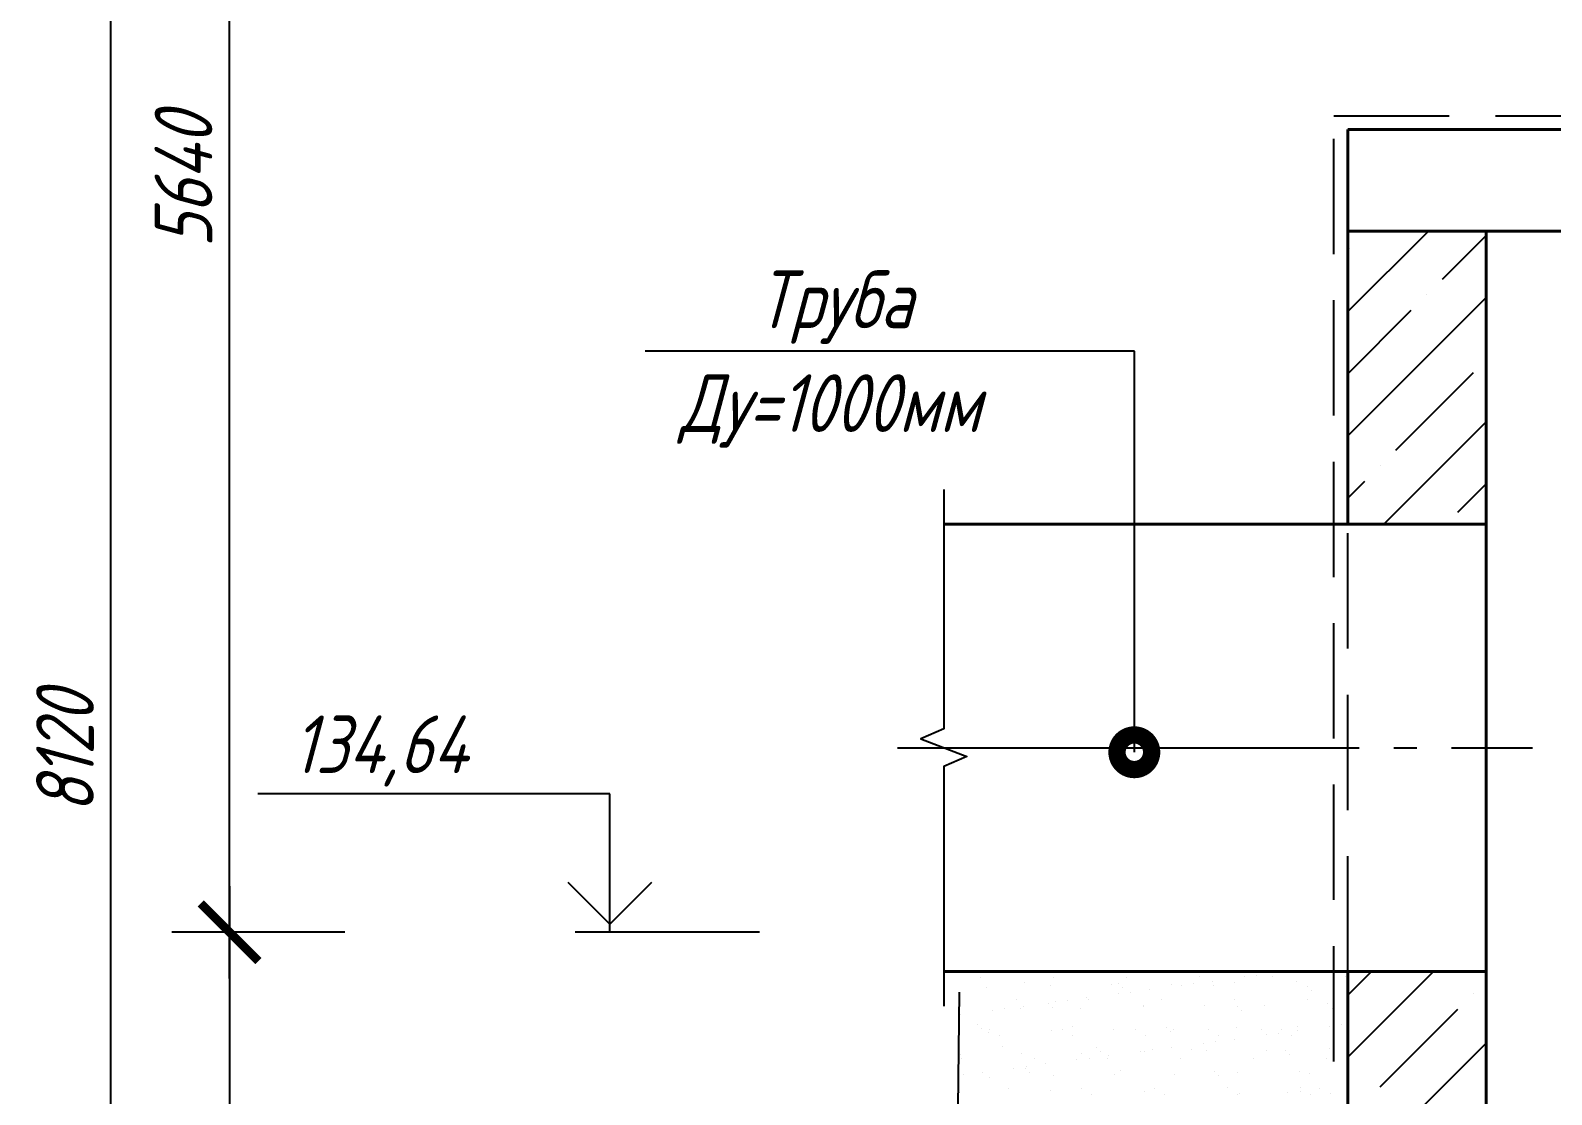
# Model space of a CAD drawing. Header units: millimetres. Extents: x 58188 to 87888, y -57829 to -36829.
# Drawn here: x 62495 to 65792, y -42920 to -40613 of the extents above; entities that cross this region are included whole.
import ezdxf

# ---------------------------------------------------------------- set-up
doc = ezdxf.new("R2010")
doc.units = ezdxf.units.MM
for name, pattern in [('GOST2.303 4', [7, 5, -2, 0]), ('GOST2.303 5', [24, 20, -1.5, 1, -1.5]), ('ГОСТ 2.303 4', [7, 5, -2, 0])]:
    doc.linetypes.add(name, pattern=pattern)
doc.layers.get('0').update_dxf_attribs({"lineweight": 40})
for name, color, linetype in [('Линии', 7, 'Continuous'), ('Надписи', 7, 'Continuous'), ('СПДС_Надписи', 7, 'Continuous')]:
    doc.layers.add(name, color=color, linetype=linetype)
doc.styles.add('GOST 2.304', font='CS_Gost2304.shx', dxfattribs={"oblique": 15})

# ---------------------------------------------------------------- blocks, each defined once
blk = doc.blocks.new('_ArchTick')
at = {"color": 0, "linetype": 'ByBlock', "const_width": 0.15}
blk.add_lwpolyline([(-0.5, -0.5), (0.5, 0.5)], dxfattribs=at)

msp = doc.modelspace()

# ---------------------------------------------------------------- linework, layer by layer
at = {"ltscale": 50}
for p, q in [((65350.2, -40828.3), (68350.2, -40828.3)), ((65350.2, -41048.3), (65350.2, -40828.3)), ((65350.2, -41048.3), (68350.2, -41048.3)), ((65350.2, -41683.3), (65350.2, -41048.3)), ((65650.2, -41683.3), (65650.2, -41048.3)), ((65650.2, -41683.3), (64474.8, -41683.3)), ((65650.2, -41683.3), (65650.2, -42653.3)), ((65650.2, -45698.3), (65650.2, -42548.3)), ((65650.2, -42653.3), (64474.8, -42653.3)), ((65350.2, -45998.3), (65350.2, -42653.3))]:
    msp.add_line(p, q, dxfattribs=at)
at = {"layer": 'Линии', "linetype": 'ГОСТ 2.303 4', "ltscale": 50}
for p, q in [((65320.2, -45998.3), (65320.2, -40798.3)), ((65320.2, -40798.3), (68380.2, -40798.3))]:
    msp.add_line(p, q, dxfattribs=at)
at = {"layer": 'Линии', "linetype": 'Continuous', "ltscale": 25}
for p, q in [((65350.2, -41222.9), (65524.8, -41048.3)), ((65386.9, -41051.4), (65386.9, -41051.4)), ((65555.3, -41152.5), (65650.2, -41057.6)), ((65350.2, -41088.2), (65353.2, -41085.1)), ((65350.2, -41492.3), (65650.2, -41192.3)), ((65521.6, -41186.2), (65521.6, -41186.2)), ((65350.2, -41357.6), (65487.9, -41219.8)), ((65454.3, -41522.9), (65622.6, -41354.5)), ((65428.6, -41683.3), (65650.2, -41461.7)), ((65420.6, -41556.6), (65420.6, -41556.6)), ((65350.2, -41627), (65386.9, -41590.3)), ((65589, -41657.6), (65650.2, -41596.4)), ((65350.2, -42839.3), (65536.2, -42653.3)), ((65350.2, -42704.6), (65401.5, -42653.3)), ((65622.6, -42701.6), (65622.6, -42701.6)), ((65420.6, -42903.6), (65589, -42735.2)), ((65350.2, -43108.7), (65650.2, -42808.7))]:
    msp.add_line(p, q, dxfattribs=at)
at = {"layer": 'Линии', "linetype": 'GOST2.303 4', "ltscale": 50}
for p, q in [((65350.2, -42653.3), (65350.2, -41683.3)), ((64474.8, -46098.3), (64509.1, -42653.3))]:
    msp.add_line(p, q, dxfattribs=at)
at = {"layer": 'Линии', "linetype": 'GOST2.303 5', "ltscale": 50}
msp.add_line((64374.8, -42168.3), (65750.2, -42168.3), dxfattribs=at)
at = {"layer": 'Линии', "linetype": 'Continuous', "ltscale": 50}
for p, q in [((64554.1, -42666), (64554.1, -42666)), ((64568.3, -42687.9), (64568.3, -42687.9)), ((64650.2, -42677), (64650.2, -42677)), ((64705.5, -42683), (64705.5, -42683)), ((64712.3, -42665.7), (64712.3, -42665.7)), ((64838.5, -42681.3), (64838.5, -42681.3)), ((64853.5, -42678.8), (64853.5, -42678.8)), ((64862.8, -42687.4), (64862.8, -42687.4)), ((64870.5, -42665.4), (64870.5, -42665.4)), ((64968.4, -42681.9), (64968.4, -42681.9)), ((64990.1, -42683.3), (64990.1, -42683.3)), ((65016.5, -42679.8), (65016.5, -42679.8)), ((65028.7, -42665.1), (65028.7, -42665.1)), ((65057.8, -42674.4), (65057.8, -42674.4)), ((65059.7, -42683.3), (65059.7, -42683.3)), ((65105.6, -42677), (65105.6, -42677)), ((65126.8, -42665.3), (65126.8, -42665.3)), ((65153.3, -42661.8), (65153.3, -42661.8)), ((65186.9, -42664.8), (65186.9, -42664.8)), ((65194.6, -42656.4), (65194.6, -42656.4)), ((65238.6, -42675.3), (65238.6, -42675.3)), ((65263, -42685), (65263, -42685)), ((65345.1, -42664.5), (65345.1, -42664.5)), ((64631.3, -42715.1), (64631.3, -42715.1)), ((64716.6, -42719.3), (64716.6, -42719.3)), ((64743, -42715.9), (64743, -42715.9)), ((64784.3, -42710.4), (64784.3, -42710.4)), ((64789.4, -42714.8), (64789.4, -42714.8)), ((64853.3, -42701.3), (64853.3, -42701.3)), ((64879.8, -42697.9), (64879.8, -42697.9)), ((64921.1, -42692.4), (64921.1, -42692.4)), ((64947.6, -42714.5), (64947.6, -42714.5)), ((65105.8, -42714.2), (65105.8, -42714.2)), ((65264, -42713.9), (65264, -42713.9)), ((65272.4, -42693.6), (65272.4, -42693.6)), ((64510.9, -42746.4), (64510.9, -42746.4)), ((64579.9, -42737.3), (64579.9, -42737.3)), ((64606.3, -42733.9), (64606.3, -42733.9)), ((64640, -42733.2), (64640, -42733.2)), ((64647.6, -42728.4), (64647.6, -42728.4)), ((64700.7, -42723.4), (64700.7, -42723.4)), ((64710.1, -42731.9), (64710.1, -42731.9)), ((64770, -42733.9), (64770, -42733.9)), ((64907, -42727.9), (64907, -42727.9)), ((64907.2, -42728.9), (64907.2, -42728.9)), ((65040.1, -42727.2), (65040.1, -42727.2)), ((65110.3, -42729.6), (65110.3, -42729.6)), ((65119.7, -42738.2), (65119.7, -42738.2)), ((65170.1, -42727.9), (65170.1, -42727.9)), ((65307.3, -42722.9), (65307.3, -42722.9)), ((65316.6, -42734.1), (65316.6, -42734.1)), ((64548, -42767.9), (64548, -42767.9)), ((64557.4, -42776.5), (64557.4, -42776.5)), ((64571.5, -42785.8), (64571.5, -42785.8)), ((64573.7, -42779.5), (64573.7, -42779.5)), ((64708.7, -42780.9), (64708.7, -42780.9)), ((64731.9, -42779.2), (64731.9, -42779.2)), ((64754.3, -42772.4), (64754.3, -42772.4)), ((64841.7, -42779.2), (64841.7, -42779.2)), ((64890.1, -42778.9), (64890.1, -42778.9)), ((64957.6, -42774.2), (64957.6, -42774.2)), ((64966.9, -42782.8), (64966.9, -42782.8)), ((64971.6, -42779.8), (64971.6, -42779.8)), ((65048.3, -42778.7), (65048.3, -42778.7)), ((65108.8, -42774.9), (65108.8, -42774.9)), ((65163.8, -42778.7), (65163.8, -42778.7)), ((65200.1, -42787.2), (65200.1, -42787.2)), ((65206.5, -42778.4), (65206.5, -42778.4)), ((65241.4, -42781.8), (65241.4, -42781.8)), ((65241.8, -42773.2), (65241.8, -42773.2)), ((65310.4, -42772.7), (65310.4, -42772.7)), ((65336.9, -42769.2), (65336.9, -42769.2)), ((64595.2, -42793.2), (64595.2, -42793.2)), ((64601.6, -42817), (64601.6, -42817)), ((64753.4, -42792.9), (64753.4, -42792.9)), ((64804.9, -42818.8), (64804.9, -42818.8)), ((64911.6, -42792.6), (64911.6, -42792.6)), ((64967.9, -42817.8), (64967.9, -42817.8)), ((65036.9, -42808.7), (65036.9, -42808.7)), ((65063.4, -42805.2), (65063.4, -42805.2)), ((65069.8, -42792.3), (65069.8, -42792.3)), ((65104.7, -42799.8), (65104.7, -42799.8)), ((65173.7, -42790.7), (65173.7, -42790.7)), ((65228, -42792), (65228, -42792)), ((64510.2, -42832.8), (64510.2, -42832.8)), ((64514.1, -42842.6), (64514.1, -42842.6)), ((64643.2, -42831.1), (64643.2, -42831.1)), ((64672.3, -42842.3), (64672.3, -42842.3)), ((64763.4, -42844.7), (64763.4, -42844.7)), ((64773.2, -42831.8), (64773.2, -42831.8)), ((64789.9, -42841.2), (64789.9, -42841.2)), ((64814.2, -42827.4), (64814.2, -42827.4)), ((64830.5, -42842), (64830.5, -42842)), ((64831.2, -42835.8), (64831.2, -42835.8)), ((64900.2, -42826.7), (64900.2, -42826.7)), ((64910.4, -42826.8), (64910.4, -42826.8)), ((64926.6, -42823.2), (64926.6, -42823.2)), ((64988.7, -42841.7), (64988.7, -42841.7)), ((65011.1, -42823.3), (65011.1, -42823.3)), ((65043.3, -42825.1), (65043.3, -42825.1)), ((65146.9, -42841.4), (65146.9, -42841.4)), ((65173.3, -42825.7), (65173.3, -42825.7)), ((65214.4, -42825), (65214.4, -42825)), ((65223.8, -42833.6), (65223.8, -42833.6)), ((65305.1, -42841.1), (65305.1, -42841.1)), ((65310.5, -42820.8), (65310.5, -42820.8)), ((64516.4, -42877.2), (64516.4, -42877.2)), ((64557.7, -42871.8), (64557.7, -42871.8)), ((64574.7, -42883.7), (64574.7, -42883.7)), ((64626.7, -42862.7), (64626.7, -42862.7)), ((64652.2, -42863.4), (64652.2, -42863.4)), ((64653.1, -42859.2), (64653.1, -42859.2)), ((64661.5, -42871.9), (64661.5, -42871.9)), ((64694.4, -42853.8), (64694.4, -42853.8)), ((64711.9, -42878.8), (64711.9, -42878.8)), ((64844.9, -42877.1), (64844.9, -42877.1)), ((64858.4, -42867.9), (64858.4, -42867.9)), ((64974.8, -42877.7), (64974.8, -42877.7)), ((65061.7, -42869.6), (65061.7, -42869.6)), ((65071.1, -42878.2), (65071.1, -42878.2)), ((65112, -42872.7), (65112, -42872.7)), ((65245, -42871), (65245, -42871)), ((65268, -42874.1), (65268, -42874.1)), ((64508.8, -42916.5), (64508.8, -42916.5)), ((64614.8, -42906.7), (64614.8, -42906.7)), ((64705.7, -42912.4), (64705.7, -42912.4)), ((64773, -42906.4), (64773, -42906.4)), ((64909, -42914.2), (64909, -42914.2)), ((64931.2, -42906.1), (64931.2, -42906.1)), ((65089.4, -42905.9), (65089.4, -42905.9)), ((65115.3, -42918.7), (65115.3, -42918.7)), ((65220.5, -42916.1), (65220.5, -42916.1)), ((65246.9, -42912.6), (65246.9, -42912.6)), ((65247.6, -42905.6), (65247.6, -42905.6)), ((65269, -42919.2), (65269, -42919.2)), ((65288.2, -42907.1), (65288.2, -42907.1)), ((65313.7, -42918.7), (65313.7, -42918.7)), ((64794.4, -42920.1), (64794.4, -42920.1)), ((64952.6, -42919.8), (64952.6, -42919.8)), ((65110.8, -42919.5), (65110.8, -42919.5))]:
    msp.add_line(p, q, dxfattribs=at)
at = {"layer": 'Линии', "ltscale": 50}
msp.add_lwpolyline([(64474.8, -41608.3), (64474.8, -42127.3), (64424.8, -42149.3), (64524.8, -42187.3), (64474.8, -42209.3), (64474.8, -42728.3)], dxfattribs=at)
at = {"layer": 'Надписи', "ltscale": 50}
for p, q in [((64887.7, -41308.7), (63827.6, -41308.7)), ((64887.7, -42178.1), (64887.7, -41308.7))]:
    msp.add_line(p, q, dxfattribs=at)
at = {"layer": 'Надписи', "ltscale": 50, "const_width": 75}
msp.add_lwpolyline([(64906.4, -42178.1, 1), (64868.9, -42178.1, 1)], format="xyb", close=True, dxfattribs=at)
at = {"layer": 'СПДС_Надписи', "ltscale": 50}
for p, q in [((62669, -39208.3), (62669, -45148.3)), ((62927.1, -42668.3), (62927.1, -39208.3)), ((62927.1, -42468.3), (62927.1, -45148.3)), ((63177.1, -42568.3), (62802.1, -42568.3)), ((63177.1, -42568.3), (62802.1, -42568.3))]:
    msp.add_line(p, q, dxfattribs=at)
at = {"layer": 'СПДС_Надписи', "linetype": 'Continuous', "ltscale": 50}
for p, q in [((63750.9, -42268.3), (62988, -42268.3)), ((63750.9, -42568.3), (63750.9, -42268.3)), ((63659.7, -42459.4), (63750.9, -42550.6)), ((63750.9, -42550.6), (63842.1, -42459.4)), ((64075.4, -42568.3), (63675.9, -42568.3))]:
    msp.add_line(p, q, dxfattribs=at)

# ---------------------------------------------------------------- block references
at = {"layer": 'СПДС_Надписи', "ltscale": 50, "xscale": 125, "yscale": 125, "zscale": 125}
for rotation in [270, 90]:
    msp.add_blockref('_ArchTick', (62927.1, -42568.3), dxfattribs=dict(at, rotation=rotation))

# ---------------------------------------------------------------- texts
at = {"layer": 'Надписи', "ltscale": 50, "style": 'GOST 2.304', "oblique": 15}
for s, p in [('Труба ', (64070.6, -41258.7)), ('Ду=1000мм', (63902.6, -41483.7))]:
    msp.add_text(s, height=125, dxfattribs=at).set_placement(p)
at = {"layer": 'СПДС_Надписи', "linetype": 'Continuous', "ltscale": 50, "style": 'GOST 2.304', "oblique": 15}
msp.add_text('134,64', height=125, dxfattribs=at).set_placement((63063, -42223.3))
at = {"layer": 'СПДС_Надписи', "ltscale": 50, "char_height": 125, "attachment_point": 5, "rotation": 90, "style": 'GOST 2.304', "bg_fill": 3, "box_fill_scale": 1.1, "bg_fill_color": 256, "bg_fill_true_color": 13158600, "bg_fill_transparency": 0}
for s, insert in [('\\A1;5640', (62827.1, -40938.3)), ('\\A1;8120', (62570.4, -42178.3))]:
    msp.add_mtext(s, dxfattribs=dict(at, insert=insert))

doc.saveas('drawing.dxf')
